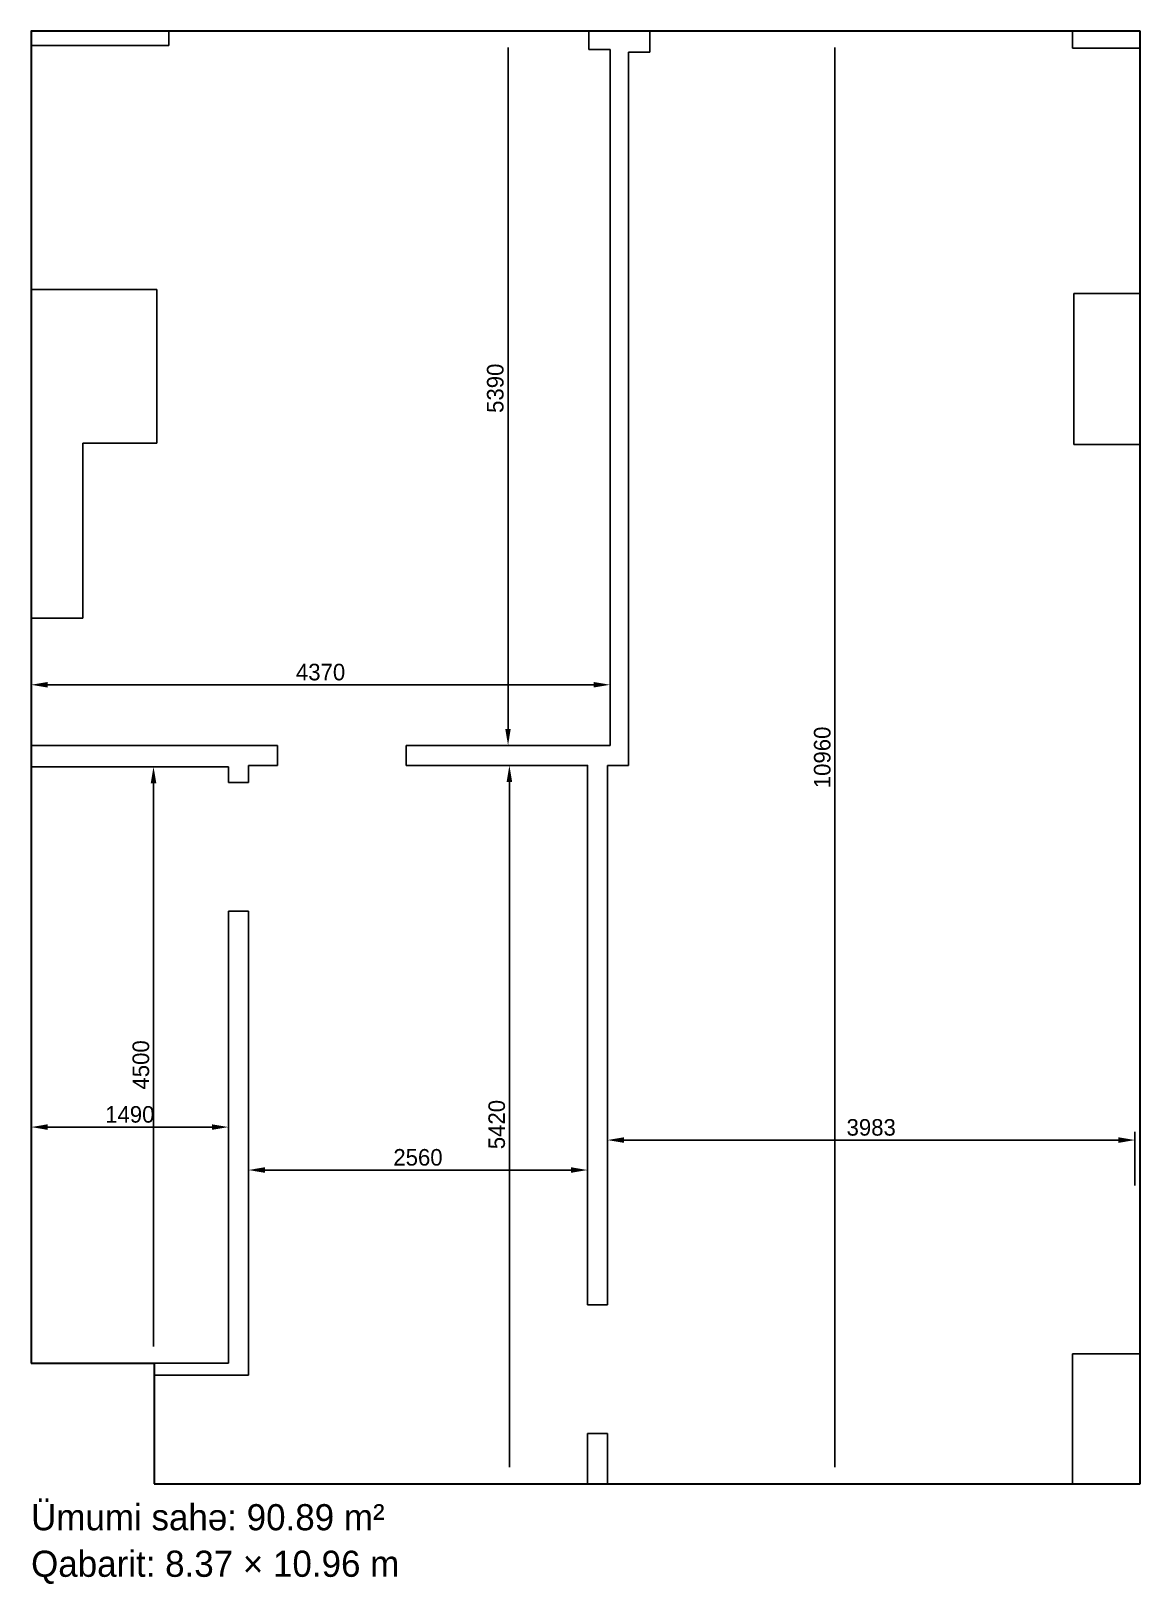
# Model space of a CAD drawing. Header units: millimetres. Extents: x 1216903 to 1225273, y -202508 to -190792.
import ezdxf

# ---------------------------------------------------------------- set-up
doc = ezdxf.new("R2010")
doc.units = ezdxf.units.MM
doc.layers.add('OFFICE_BOUNDARY', color=3, linetype='Continuous')

msp = doc.modelspace()

# ---------------------------------------------------------------- linework, layer by layer
at = {"color": 1, "lineweight": 30}
for p, q in [((1225273, -190792), (1216903, -190792)), ((1216903, -190792), (1216903, -200842)), ((1225273, -201752), (1225273, -190792)), ((1216903, -200842), (1217833, -200842)), ((1217833, -200842), (1217833, -201752)), ((1217833, -201752), (1225273, -201752))]:
    msp.add_line(p, q, dxfattribs=at)
for p, q in [((1217943, -190902), (1217943, -190792)), ((1221113, -190792), (1221113, -190932)), ((1221573, -190952), (1221573, -190792)), ((1221573, -190792), (1224763, -190792)), ((1224763, -190792), (1224763, -190922)), ((1216903, -192742), (1216903, -190902)), ((1216903, -190902), (1217943, -190902)), ((1221113, -190932), (1221273, -190932)), ((1221273, -190932), (1221273, -196182)), ((1221413, -196332), (1221413, -190952)), ((1221413, -190952), (1221573, -190952)), ((1224763, -190922), (1225273, -190922)), ((1217853, -192742), (1216903, -192742)), ((1217853, -193902), (1217853, -192742)), ((1225273, -192772), (1224773, -192772)), ((1224773, -192772), (1224773, -193912)), ((1217293, -195222), (1217293, -193902)), ((1217293, -193902), (1217853, -193902)), ((1224773, -193912), (1225273, -193912)), ((1216903, -195222), (1217293, -195222)), ((1218763, -196182), (1216903, -196182)), ((1221273, -196182), (1219733, -196182)), ((1218393, -196342), (1216903, -196342)), ((1218393, -196462), (1218393, -196342)), ((1221253, -200402), (1221253, -196332)), ((1221253, -196332), (1221413, -196332)), ((1218393, -200842), (1218393, -197432)), ((1225273, -200772), (1224763, -200772)), ((1224763, -200772), (1224763, -201752)), ((1216903, -200842), (1217833, -200842)), ((1217833, -200842), (1218393, -200842)), ((1224763, -201752), (1221253, -201752))]:
    msp.add_line(p, q)
at = {"color": 0, "lineweight": -2}
for p, q in [((1220860, -190792), (1220440, -190792)), ((1223136, -190792), (1222908, -190792)), ((1218023, -200842), (1217833, -200842))]:
    msp.add_line(p, q, dxfattribs=at)
at = {"color": 0, "lineweight": -2, "transparency": 16777216}
for p, q in [((1220503, -196057), (1220503, -190917)), ((1222970, -190917), (1222970, -201627)), ((1216903, -195983), (1216903, -195661)), ((1221148, -195724), (1217028, -195724)), ((1221273, -195983), (1221273, -195661)), ((1220860, -196182), (1220440, -196182)), ((1218023, -196342), (1217764, -196342)), ((1220449, -196332), (1220575, -196332)), ((1217827, -196467), (1217827, -200717)), ((1220513, -196457), (1220513, -201627)), ((1216903, -198953), (1216903, -199124)), ((1218393, -198953), (1218393, -199124)), ((1218268, -199061), (1217028, -199061)), ((1221253, -199502), (1221253, -199096)), ((1225110, -199159), (1221378, -199159)), ((1225235, -199502), (1225235, -199096)), ((1218543, -199484), (1218543, -199322)), ((1220978, -199385), (1218668, -199385)), ((1221103, -199484), (1221103, -199322))]:
    msp.add_line(p, q, dxfattribs=at)
for points in [[(1218763, -196332), (1218763, -196182)], [(1219733, -196332), (1219733, -196182)], [(1218543, -196462), (1218543, -196332)], [(1218763, -196332), (1218543, -196332)], [(1219733, -196332), (1221103, -196332), (1221103, -200402)], [(1218543, -196462), (1218393, -196462)], [(1221113, -201752), (1219613, -201752), (1218563, -201752), (1217833, -201752), (1217833, -200932), (1218543, -200932), (1218543, -197432)], [(1218543, -197432), (1218393, -197432)], [(1221103, -200402), (1221253, -200402)], [(1221103, -201372), (1221103, -201752)], [(1221103, -201372), (1221253, -201372)], [(1221253, -201372), (1221253, -201752)]]:
    msp.add_lwpolyline(points)
at = {"color": 0, "transparency": 16777216}
for points in [[(1217028, -195703), (1217028, -195745), (1216903, -195724)], [(1221148, -195703), (1221148, -195745), (1221273, -195724)], [(1220482, -196057), (1220523, -196057), (1220503, -196182)], [(1217806, -196467), (1217848, -196467), (1217827, -196342)], [(1220492, -196457), (1220534, -196457), (1220513, -196332)], [(1217028, -199040), (1217028, -199082), (1216903, -199061)], [(1218268, -199040), (1218268, -199082), (1218393, -199061)], [(1221378, -199138), (1221378, -199180), (1221253, -199159)], [(1225110, -199138), (1225110, -199180), (1225235, -199159)], [(1218668, -199364), (1218668, -199406), (1218543, -199385)], [(1220978, -199364), (1220978, -199406), (1221103, -199385)]]:
    msp.add_solid(points, dxfattribs=at)
at = {"layer": 'OFFICE_BOUNDARY'}
msp.add_lwpolyline([(1217833, -201752), (1217833, -200842), (1216903, -200842), (1216903, -190792), (1225273, -190792), (1225273, -201752), (1217833, -201752)], close=True, dxfattribs=at)

# ---------------------------------------------------------------- texts
for s, p in [('Ümumi sahə: 90.89 m²', (1216903, -202103)), ('Qabarit: 8.37 × 10.96 m', (1216903, -202454))]:
    msp.add_text(s, height=197.28).set_placement(p)
at = {"color": 0, "transparency": 16777216, "char_height": 125, "attachment_point": 5, "rotation": 90}
for s, insert in [('5390', (1220407, -193487)), ('10960', (1222875, -196272)), ('4500', (1217732, -198592)), ('5420', (1220418, -199042))]:
    msp.add_mtext(s, dxfattribs=dict(at, insert=insert))
at = {"color": 0, "transparency": 16777216, "char_height": 125, "attachment_point": 5}
for s, insert in [('4370', (1219088, -195629)), ('1490', (1217648, -198966)), ('3983', (1223244, -199064)), ('2560', (1219823, -199290))]:
    msp.add_mtext(s, dxfattribs=dict(at, insert=insert))

doc.saveas('drawing.dxf')
